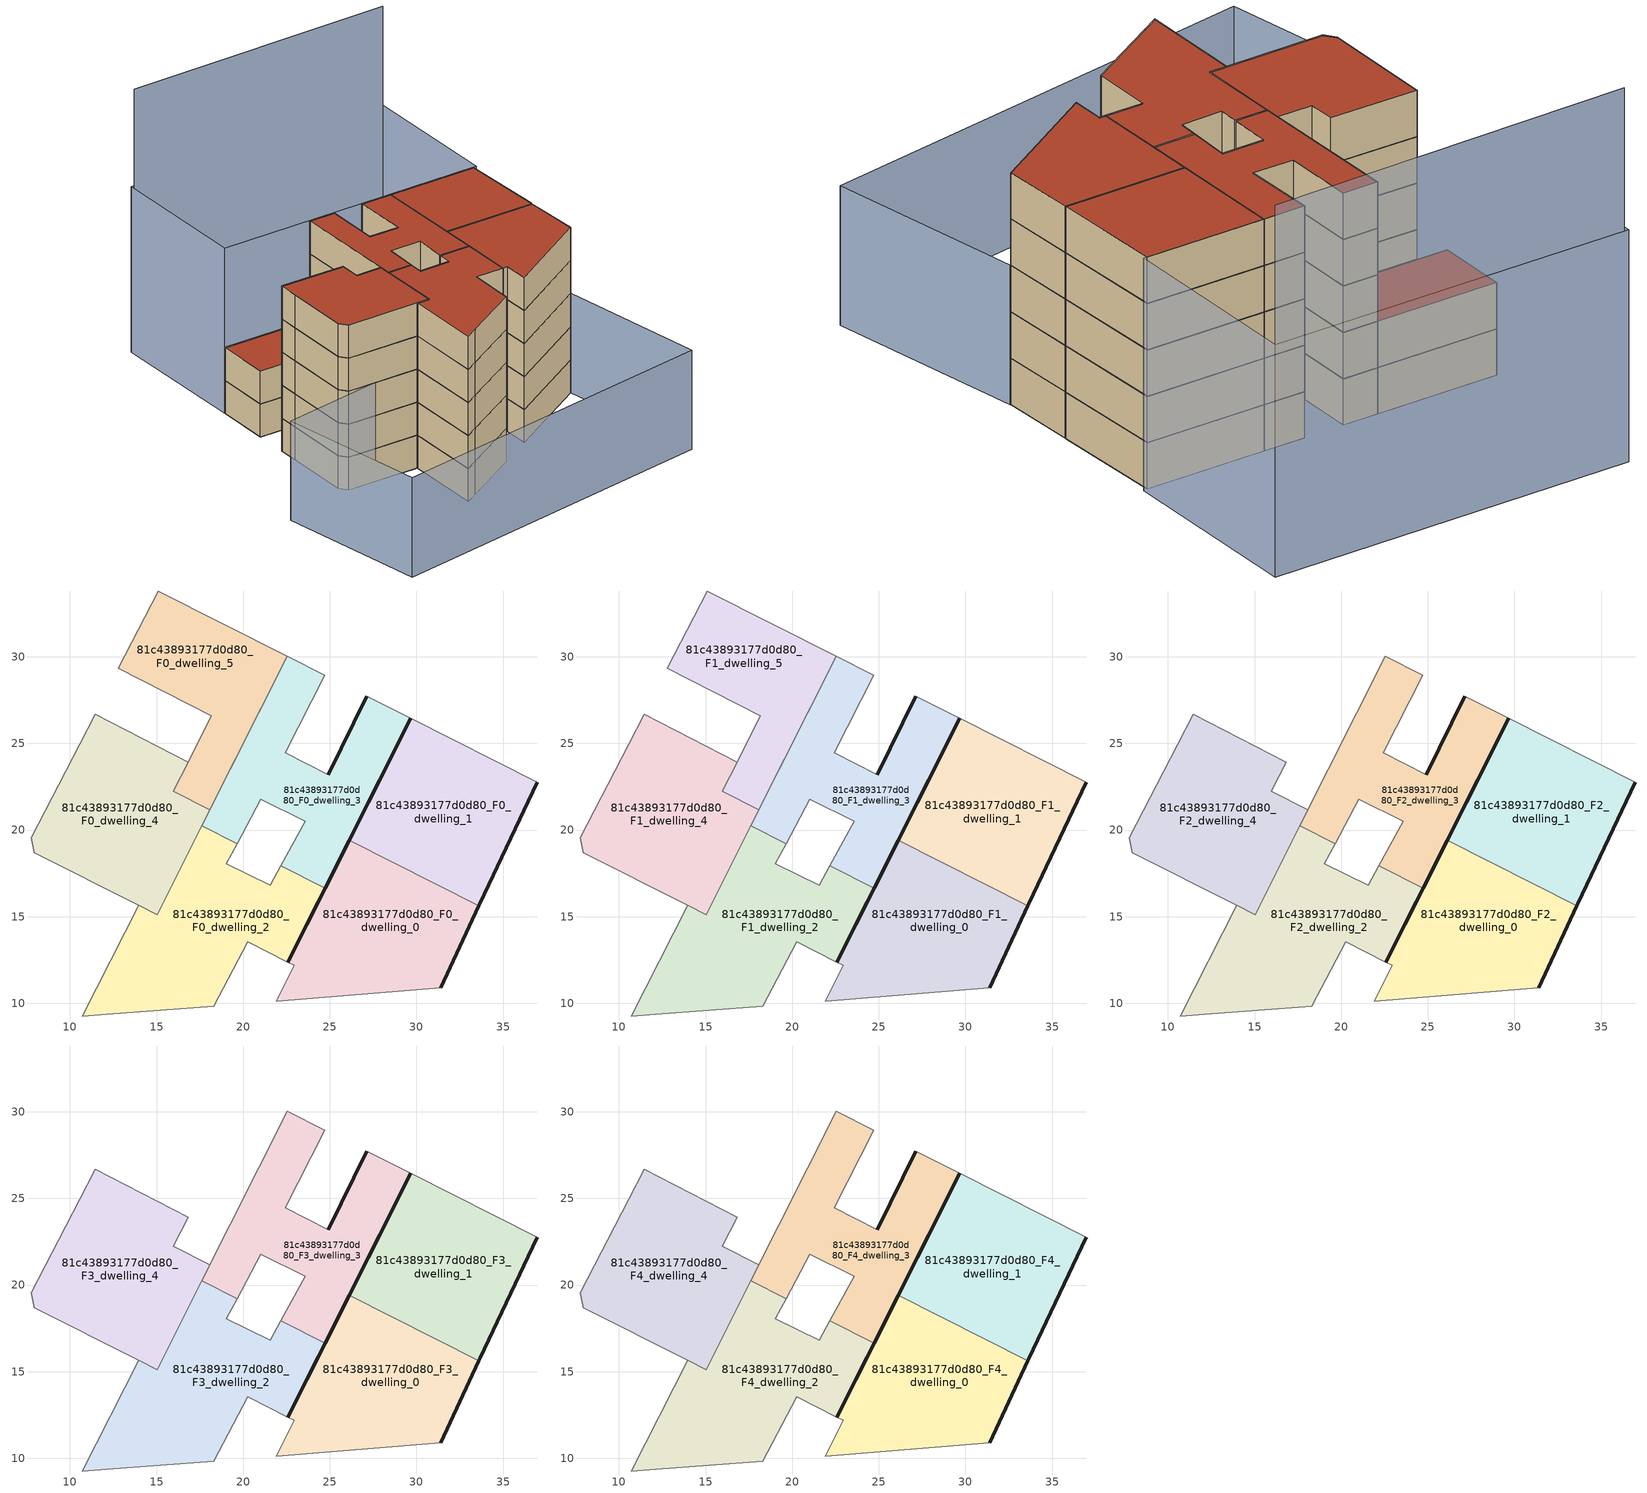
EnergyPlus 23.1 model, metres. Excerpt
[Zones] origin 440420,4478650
81c43893177d0d80_F0_dwelling_0
 floor ground (EU_floor_Construction): 31.39,10.91 33.6,15.63 26.11,19.4 22.58,12.38 22.95,12.19 21.92,10.12 z0
 wall outside (EU_wall_Construction): 33.6,15.63 31.39,10.91 / 22.58,12.38 26.11,19.4 z0:3
 wall adiabatic (EU_wall_Construction): 31.39,10.91 21.92,10.12 22.95,12.19 22.58,12.38 z0:3
 wall to 81c43893177d0d80_F0_dwelling_1 (EU_wall_Construction): 26.11,19.4 33.6,15.63 z0:3
81c43893177d0d80_F0_dwelling_1
 floor ground (EU_floor_Construction): 33.66,15.74 36.96,22.76 29.66,26.45 26.11,19.4 33.6,15.63 z0
 wall outside (EU_wall_Construction): 26.11,19.4 29.66,26.45 / 36.96,22.76 33.66,15.74 33.6,15.63 z0:3
 wall adiabatic (EU_wall_Construction): 29.66,26.45 36.96,22.76 z0:3
81c43893177d0d80_F0_dwelling_2
 floor ground (EU_floor_Construction): 22.58,12.38 24.73,16.65 22.17,17.94 21.56,16.82 19.02,18.05 19.64,19.21 17.61,20.24 15.03,15.12 13.96,15.66 10.71,9.27 12.13,9.37 18.3,9.82 20.25,13.57 z0
 wall outside (EU_wall_Construction): 24.73,16.65 22.58,12.38 z0:3
 wall adiabatic (EU_wall_Construction): 15.03,15.12 17.61,20.24 / 19.64,19.21 19.02,18.05 21.56,16.82 22.17,17.94 / 22.58,12.38 20.25,13.57 18.3,9.82 12.13,9.37 10.71,9.27 13.96,15.66 z0:3
 wall to 81c43893177d0d80_F0_dwelling_3 (EU_wall_Construction): 17.61,20.24 19.64,19.21 / 22.17,17.94 24.73,16.65 z0:3
 wall to 81c43893177d0d80_F0_dwelling_4 (EU_wall_Construction): 13.96,15.66 15.03,15.12 z0:3
81c43893177d0d80_F0_dwelling_3
 floor ground (EU_floor_Construction): 24.73,16.65 29.66,26.45 27.13,27.73 24.91,23.2 22.42,24.47 24.71,28.94 22.54,30.03 17.61,20.24 19.64,19.21 21.01,21.79 23.57,20.5 22.17,17.94 z0
 wall outside (EU_wall_Construction): 24.91,23.2 27.13,27.73 / 29.66,26.45 24.73,16.65 z0:3
 wall adiabatic (EU_wall_Construction): 27.13,27.73 29.66,26.45 / 22.17,17.94 23.57,20.5 21.01,21.79 19.64,19.21 / 17.61,20.24 22.54,30.03 24.71,28.94 22.42,24.47 24.91,23.2 z0:3
81c43893177d0d80_F0_dwelling_4
 floor ground (EU_floor_Construction): 15.03,15.13 18.08,21.17 15.97,22.23 16.81,23.92 11.45,26.69 10.56,24.96 7.77,19.56 7.94,18.68 13.96,15.66 15.03,15.12 z0
 wall adiabatic (EU_wall_Construction): 13.96,15.66 7.94,18.68 7.77,19.56 10.56,24.96 11.45,26.69 16.81,23.92 / 15.97,22.23 18.08,21.17 15.03,15.13 15.03,15.12 z0:3
 wall to 81c43893177d0d80_F0_dwelling_5 (EU_wall_Construction): 16.81,23.92 15.97,22.23 z0:3
81c43893177d0d80_F0_dwelling_5
 floor ground (EU_floor_Construction): 18.08,21.17 22.54,30.03 15.09,33.8 12.79,29.33 18.17,26.61 16.82,23.92 16.81,23.92 15.97,22.23 z0
 wall adiabatic (EU_wall_Construction): 16.81,23.92 16.82,23.92 18.17,26.61 12.79,29.33 15.09,33.8 22.54,30.03 18.08,21.17 15.97,22.23 z0:3
81c43893177d0d80_F1_dwelling_0
 floor to 81c43893177d0d80_F0_dwelling_0 (EU_floor_Construction): 31.39,10.91 33.6,15.63 26.11,19.4 22.57,12.38 22.94,12.19 21.92,10.12 z3
 wall outside (EU_wall_Construction): 33.6,15.63 31.39,10.91 / 22.58,12.38 26.11,19.4 z3:6
 wall adiabatic (EU_wall_Construction): 31.39,10.91 21.92,10.12 22.95,12.19 22.58,12.38 z3:6
 wall to 81c43893177d0d80_F1_dwelling_1 (EU_wall_Construction): 26.11,19.4 33.6,15.63 z3:6
81c43893177d0d80_F1_dwelling_1
 floor to 81c43893177d0d80_F0_dwelling_1 (EU_floor_Construction): 33.66,15.74 36.96,22.76 29.66,26.45 26.11,19.4 33.6,15.63 z3
 wall outside (EU_wall_Construction): 26.11,19.4 29.66,26.45 / 36.96,22.76 33.66,15.74 33.6,15.63 z3:6
 wall adiabatic (EU_wall_Construction): 29.66,26.45 36.96,22.76 z3:6
81c43893177d0d80_F1_dwelling_2
 floor to 81c43893177d0d80_F0_dwelling_2 (EU_floor_Construction): 22.57,12.38 24.73,16.65 22.17,17.94 21.56,16.82 19.02,18.05 19.64,19.21 17.61,20.24 15.03,15.12 13.96,15.66 10.71,9.27 12.13,9.37 18.3,9.82 20.25,13.57 z3
 wall outside (EU_wall_Construction): 24.73,16.65 22.58,12.38 z3:6
 wall adiabatic (EU_wall_Construction): 15.03,15.12 17.61,20.24 / 19.64,19.21 19.02,18.05 21.56,16.82 22.17,17.94 / 22.58,12.38 20.25,13.57 18.3,9.82 12.13,9.37 10.71,9.27 13.96,15.66 z3:6
 wall to 81c43893177d0d80_F1_dwelling_3 (EU_wall_Construction): 17.61,20.24 19.64,19.21 / 22.17,17.94 24.73,16.65 z3:6
 wall to 81c43893177d0d80_F1_dwelling_4 (EU_wall_Construction): 13.96,15.66 15.03,15.12 z3:6
81c43893177d0d80_F1_dwelling_3
 floor to 81c43893177d0d80_F0_dwelling_3 (EU_floor_Construction): 24.73,16.65 29.66,26.45 27.13,27.73 24.91,23.2 22.42,24.47 24.71,28.94 22.54,30.03 17.61,20.24 19.64,19.21 21.01,21.79 23.57,20.5 22.17,17.94 z3
 wall outside (EU_wall_Construction): 24.91,23.2 27.13,27.73 / 29.66,26.45 24.73,16.65 z3:6
 wall adiabatic (EU_wall_Construction): 27.13,27.73 29.66,26.45 / 22.17,17.94 23.57,20.5 21.01,21.79 19.64,19.21 / 17.61,20.24 22.54,30.03 24.71,28.94 22.42,24.47 24.91,23.2 z3:6
81c43893177d0d80_F1_dwelling_4
 floor to 81c43893177d0d80_F0_dwelling_4 (EU_floor_Construction): 15.03,15.13 18.08,21.17 15.96,22.23 16.81,23.92 11.45,26.69 10.56,24.96 7.77,19.56 7.94,18.68 13.95,15.66 13.96,15.66 15.03,15.12 z3
 wall adiabatic (EU_wall_Construction): 13.96,15.66 7.94,18.68 7.77,19.56 10.56,24.96 11.45,26.69 16.81,23.92 / 15.97,22.23 18.08,21.17 15.03,15.13 15.03,15.12 z3:6
 wall to 81c43893177d0d80_F1_dwelling_5 (EU_wall_Construction): 16.81,23.92 15.97,22.23 z3:6
81c43893177d0d80_F1_dwelling_5
 floor to 81c43893177d0d80_F0_dwelling_5 (EU_floor_Construction): 18.08,21.17 22.54,30.03 15.09,33.8 12.79,29.33 18.17,26.61 16.82,23.92 16.81,23.92 15.96,22.23 15.97,22.23 z3
 wall adiabatic (EU_wall_Construction): 16.81,23.92 16.82,23.92 18.17,26.61 12.79,29.33 15.09,33.8 22.54,30.03 18.08,21.17 15.97,22.23 z3:6
 roof outside (EU_roof_Construction): 22.54,30.03 18.08,21.17 15.97,22.23 16.81,23.92 16.82,23.92 18.17,26.61 12.79,29.33 15.09,33.8 z6
81c43893177d0d80_F2_dwelling_0
 floor to 81c43893177d0d80_F1_dwelling_0 (EU_floor_Construction): 31.39,10.91 33.6,15.63 26.11,19.4 22.57,12.38 22.94,12.19 21.92,10.12 z6
 wall outside (EU_wall_Construction): 33.6,15.63 31.39,10.91 / 22.58,12.38 26.11,19.4 z6:9
 wall adiabatic (EU_wall_Construction): 31.39,10.91 21.92,10.12 22.95,12.19 22.58,12.38 z6:9
 wall to 81c43893177d0d80_F2_dwelling_1 (EU_wall_Construction): 26.11,19.4 33.6,15.63 z6:9
81c43893177d0d80_F2_dwelling_1
 floor to 81c43893177d0d80_F1_dwelling_1 (EU_floor_Construction): 33.66,15.74 36.96,22.76 29.66,26.45 26.11,19.4 33.6,15.63 z6
 wall outside (EU_wall_Construction): 26.11,19.4 29.66,26.45 / 36.96,22.76 33.66,15.74 33.6,15.63 z6:9
 wall adiabatic (EU_wall_Construction): 29.66,26.45 36.96,22.76 z6:9
81c43893177d0d80_F2_dwelling_2
 floor to 81c43893177d0d80_F1_dwelling_2 (EU_floor_Construction): 22.57,12.38 24.73,16.65 22.17,17.94 21.56,16.82 19.02,18.05 19.64,19.21 17.61,20.24 15.03,15.12 13.96,15.66 10.71,9.27 12.13,9.37 18.3,9.82 20.25,13.57 z6
 wall outside (EU_wall_Construction): 24.73,16.65 22.58,12.38 z6:9
 wall adiabatic (EU_wall_Construction): 15.03,15.12 17.61,20.24 / 19.64,19.21 19.02,18.05 21.56,16.82 22.17,17.94 / 22.58,12.38 20.25,13.57 18.3,9.82 12.13,9.37 10.71,9.27 13.96,15.66 z6:9
 wall to 81c43893177d0d80_F2_dwelling_3 (EU_wall_Construction): 17.61,20.24 19.64,19.21 / 22.17,17.94 24.73,16.65 z6:9
 wall to 81c43893177d0d80_F2_dwelling_4 (EU_wall_Construction): 13.96,15.66 15.03,15.12 z6:9
81c43893177d0d80_F2_dwelling_3
 floor to 81c43893177d0d80_F1_dwelling_3 (EU_floor_Construction): 24.73,16.65 29.66,26.45 27.13,27.73 24.91,23.2 22.42,24.47 24.71,28.94 22.54,30.03 17.61,20.24 19.64,19.21 21.01,21.79 23.57,20.5 22.17,17.94 z6
 wall outside (EU_wall_Construction): 24.91,23.2 27.13,27.73 / 29.66,26.45 24.73,16.65 z6:9
 wall adiabatic (EU_wall_Construction): 27.13,27.73 29.66,26.45 / 22.17,17.94 23.57,20.5 21.01,21.79 19.64,19.21 / 17.61,20.24 22.54,30.03 24.71,28.94 22.42,24.47 24.91,23.2 z6:9
81c43893177d0d80_F2_dwelling_4
 floor to 81c43893177d0d80_F1_dwelling_4 (EU_floor_Construction): 15.03,15.13 18.08,21.17 15.96,22.23 16.81,23.92 11.45,26.69 10.56,24.96 7.77,19.56 7.94,18.68 13.95,15.66 13.96,15.66 15.03,15.12 z6
 wall adiabatic (EU_wall_Construction): 13.96,15.66 7.94,18.68 7.77,19.56 10.56,24.96 11.45,26.69 16.81,23.92 15.97,22.23 18.08,21.17 15.03,15.13 15.03,15.12 z6:9
81c43893177d0d80_F3_dwelling_0
 floor to 81c43893177d0d80_F2_dwelling_0 (EU_floor_Construction): 31.39,10.91 33.6,15.63 26.11,19.4 22.57,12.38 22.94,12.19 21.92,10.12 z9
 wall outside (EU_wall_Construction): 33.6,15.63 31.39,10.91 / 22.58,12.38 26.11,19.4 z9:12
 wall adiabatic (EU_wall_Construction): 31.39,10.91 21.92,10.12 22.95,12.19 22.58,12.38 z9:12
 wall to 81c43893177d0d80_F3_dwelling_1 (EU_wall_Construction): 26.11,19.4 33.6,15.63 z9:12
81c43893177d0d80_F3_dwelling_1
 floor to 81c43893177d0d80_F2_dwelling_1 (EU_floor_Construction): 33.66,15.74 36.96,22.76 29.66,26.45 26.11,19.4 33.6,15.63 z9
 wall outside (EU_wall_Construction): 26.11,19.4 29.66,26.45 / 36.96,22.76 33.66,15.74 33.6,15.63 z9:12
 wall adiabatic (EU_wall_Construction): 29.66,26.45 36.96,22.76 z9:12
81c43893177d0d80_F3_dwelling_2
 floor to 81c43893177d0d80_F2_dwelling_2 (EU_floor_Construction): 22.57,12.38 24.73,16.65 22.17,17.94 21.56,16.82 19.02,18.05 19.64,19.21 17.61,20.24 15.03,15.12 13.96,15.66 10.71,9.27 12.13,9.37 18.3,9.82 20.25,13.57 z9
 wall outside (EU_wall_Construction): 24.73,16.65 22.58,12.38 z9:12
 wall adiabatic (EU_wall_Construction): 15.03,15.12 17.61,20.24 / 19.64,19.21 19.02,18.05 21.56,16.82 22.17,17.94 / 22.58,12.38 20.25,13.57 18.3,9.82 12.13,9.37 10.71,9.27 13.96,15.66 z9:12
 wall to 81c43893177d0d80_F3_dwelling_3 (EU_wall_Construction): 17.61,20.24 19.64,19.21 / 22.17,17.94 24.73,16.65 z9:12
 wall to 81c43893177d0d80_F3_dwelling_4 (EU_wall_Construction): 13.96,15.66 15.03,15.12 z9:12
81c43893177d0d80_F3_dwelling_3
 floor to 81c43893177d0d80_F2_dwelling_3 (EU_floor_Construction): 24.73,16.65 29.66,26.45 27.13,27.73 24.91,23.2 22.42,24.47 24.71,28.94 22.54,30.03 17.61,20.24 19.64,19.21 21.01,21.79 23.57,20.5 22.17,17.94 z9
 wall outside (EU_wall_Construction): 24.91,23.2 27.13,27.73 / 29.66,26.45 24.73,16.65 z9:12
 wall adiabatic (EU_wall_Construction): 27.13,27.73 29.66,26.45 / 22.17,17.94 23.57,20.5 21.01,21.79 19.64,19.21 / 17.61,20.24 22.54,30.03 24.71,28.94 22.42,24.47 24.91,23.2 z9:12
81c43893177d0d80_F3_dwelling_4
 floor to 81c43893177d0d80_F2_dwelling_4 (EU_floor_Construction): 15.03,15.13 18.08,21.17 15.96,22.23 16.81,23.92 11.45,26.69 10.56,24.96 7.77,19.56 7.94,18.68 13.95,15.66 13.96,15.66 15.03,15.12 z9
 wall adiabatic (EU_wall_Construction): 13.96,15.66 7.94,18.68 7.77,19.56 10.56,24.96 11.45,26.69 16.81,23.92 15.97,22.23 18.08,21.17 15.03,15.13 15.03,15.12 z9:12
81c43893177d0d80_F4_dwelling_0
 floor to 81c43893177d0d80_F3_dwelling_0 (EU_floor_Construction): 31.39,10.91 33.6,15.63 26.11,19.4 22.57,12.38 22.94,12.19 21.92,10.12 z12
 wall outside (EU_wall_Construction): 33.6,15.63 31.39,10.91 / 22.58,12.38 26.11,19.4 z12:15
 wall adiabatic (EU_wall_Construction): 31.39,10.91 21.92,10.12 22.95,12.19 22.58,12.38 z12:15
 wall to 81c43893177d0d80_F4_dwelling_1 (EU_wall_Construction): 26.11,19.4 33.6,15.63 z12:15
 roof outside (EU_roof_Construction): 33.6,15.63 31.39,10.91 21.92,10.12 22.95,12.19 22.58,12.38 26.11,19.4 z15
81c43893177d0d80_F4_dwelling_1
 floor to 81c43893177d0d80_F3_dwelling_1 (EU_floor_Construction): 33.66,15.74 36.96,22.76 29.66,26.45 26.11,19.4 33.6,15.63 z12
 wall outside (EU_wall_Construction): 26.11,19.4 29.66,26.45 / 36.96,22.76 33.66,15.74 33.6,15.63 z12:15
 wall adiabatic (EU_wall_Construction): 29.66,26.45 36.96,22.76 z12:15
 roof outside (EU_roof_Construction): 36.96,22.76 33.66,15.74 33.6,15.63 26.11,19.4 29.66,26.45 z15
81c43893177d0d80_F4_dwelling_2
 floor to 81c43893177d0d80_F3_dwelling_2 (EU_floor_Construction): 22.57,12.38 24.73,16.65 22.17,17.94 21.56,16.82 19.02,18.05 19.64,19.21 17.61,20.24 15.03,15.12 13.96,15.66 10.71,9.27 12.13,9.37 18.3,9.82 20.25,13.57 z12
 wall outside (EU_wall_Construction): 24.73,16.65 22.58,12.38 z12:15
 wall adiabatic (EU_wall_Construction): 15.03,15.12 17.61,20.24 / 19.64,19.21 19.02,18.05 21.56,16.82 22.17,17.94 / 22.58,12.38 20.25,13.57 18.3,9.82 12.13,9.37 10.71,9.27 13.96,15.66 z12:15
 wall to 81c43893177d0d80_F4_dwelling_3 (EU_wall_Construction): 17.61,20.24 19.64,19.21 / 22.17,17.94 24.73,16.65 z12:15
 wall to 81c43893177d0d80_F4_dwelling_4 (EU_wall_Construction): 13.96,15.66 15.03,15.12 z12:15
 roof outside (EU_roof_Construction): 22.17,17.94 24.73,16.65 22.58,12.38 20.25,13.57 18.3,9.82 12.13,9.37 10.71,9.27 13.96,15.66 15.03,15.12 17.61,20.24 19.64,19.21 19.02,18.05 21.56,16.82 z15
81c43893177d0d80_F4_dwelling_3
 floor to 81c43893177d0d80_F3_dwelling_3 (EU_floor_Construction): 24.73,16.65 29.66,26.45 27.13,27.73 24.91,23.2 22.42,24.47 24.71,28.94 22.54,30.03 17.61,20.24 19.64,19.21 21.01,21.79 23.57,20.5 22.17,17.94 z12
 wall outside (EU_wall_Construction): 24.91,23.2 27.13,27.73 / 29.66,26.45 24.73,16.65 z12:15
 wall adiabatic (EU_wall_Construction): 27.13,27.73 29.66,26.45 / 22.17,17.94 23.57,20.5 21.01,21.79 19.64,19.21 / 17.61,20.24 22.54,30.03 24.71,28.94 22.42,24.47 24.91,23.2 z12:15
 roof outside (EU_roof_Construction): 27.13,27.73 29.66,26.45 24.73,16.65 22.17,17.94 23.57,20.5 21.01,21.79 19.64,19.21 17.61,20.24 22.54,30.03 24.71,28.94 22.42,24.47 24.91,23.2 z15
81c43893177d0d80_F4_dwelling_4
 floor to 81c43893177d0d80_F3_dwelling_4 (EU_floor_Construction): 15.03,15.13 18.08,21.17 15.96,22.23 16.81,23.92 11.45,26.69 10.56,24.96 7.77,19.56 7.94,18.68 13.95,15.66 13.96,15.66 15.03,15.12 z12
 wall adiabatic (EU_wall_Construction): 13.96,15.66 7.94,18.68 7.77,19.56 10.56,24.96 11.45,26.69 16.81,23.92 15.97,22.23 18.08,21.17 15.03,15.13 15.03,15.12 z12:15
 roof outside (EU_roof_Construction): 16.81,23.92 15.97,22.23 18.08,21.17 15.03,15.13 15.03,15.12 13.96,15.66 7.94,18.68 7.77,19.56 10.56,24.96 11.45,26.69 z15
shading: 37.19,22.63 15.09,33.8 / 15.09,33.8 20.99,45.49 / 20.99,45.49 43.1,34.32 / 43.1,34.32 37.19,22.63 z0:15; 43.09,34.31 20.87,45.14 z0:24; 31.39,10.91 27.25,-2.34 / 27.25,-2.34 -2.98,7.1 / -2.98,7.1 1.16,20.36 / 1.16,20.36 31.39,10.91 z0:9
[Building]
EU S2 Campaign: North Axis=0; Terrain=City; Solar Distribution=FullExterior
[Site:Location]
Madrid: Latitude=40.5; Longitude=-3.5; Time Zone=1; Elevation=609
[SizingPeriod:WeatherFileDays]
AnnualSizingPeriod: Begin Month=1; Begin Day of Month=1; End Month=12; End Day of Month=31; Day of Week for Start Day=Monday; Use Weather File Daylight Saving Period=No; Use Weather File Rain and Snow Indicators=No
[MATERIAL]
EU_InternalMass_Material: Roughness=MediumRough; Thickness=0.1; Conductivity=1; Density=1800; Specific Heat=900; Thermal Absorptance=0.9; Solar Absorptance=0.7; Visible Absorptance=0.7
[MATERIAL:NOMASS] Roughness=MediumRough; Thermal Absorptance=0.9; Solar Absorptance=0.7; Visible Absorptance=0.7
Name | Thermal Resistance
EU_wall_NoMass | 0.419739
EU_roof_NoMass | 0.352165
EU_floor_NoMass | 0.608284
[CONSTRUCTION]
EU_wall_Construction: EU_wall_NoMass
EU_roof_Construction: EU_roof_NoMass
EU_floor_Construction: EU_floor_NoMass
EU_InternalMass_Construction: EU_InternalMass_Material
[ZONE] Type=1; Multiplier=1; Ceiling Height=autocalculate; Floor Area=autocalculate; Part of Total Floor Area=Yes
Name | Volume
81c43893177d0d80_F0_dwelling_0 | 195.937
81c43893177d0d80_F1_dwelling_0; 81c43893177d0d80_F2_dwelling_0; 81c43893177d0d80_F3_dwelling_0; 81c43893177d0d80_F4_dwelling_0 | 195.9375
81c43893177d0d80_F0_dwelling_1 | 195.966
81c43893177d0d80_F1_dwelling_1; 81c43893177d0d80_F2_dwelling_1; 81c43893177d0d80_F3_dwelling_1; 81c43893177d0d80_F4_dwelling_1 | 195.965
81c43893177d0d80_F0_dwelling_2 | 220.675
81c43893177d0d80_F1_dwelling_2; 81c43893177d0d80_F2_dwelling_2; 81c43893177d0d80_F3_dwelling_2; 81c43893177d0d80_F4_dwelling_2 | 220.676
81c43893177d0d80_F0_dwelling_3 | 195.958
81c43893177d0d80_F1_dwelling_3; 81c43893177d0d80_F2_dwelling_3; 81c43893177d0d80_F3_dwelling_3; 81c43893177d0d80_F4_dwelling_3 | 195.957
81c43893177d0d80_F0_dwelling_4 | 206.07
81c43893177d0d80_F1_dwelling_4; 81c43893177d0d80_F2_dwelling_4; 81c43893177d0d80_F3_dwelling_4; 81c43893177d0d80_F4_dwelling_4 | 206.071
81c43893177d0d80_F0_dwelling_5 | 161.122
81c43893177d0d80_F1_dwelling_5 | 161.124
[INTERNALMASS] Construction=EU_InternalMass_Construction
Name | Zone or ZoneList | Surface Area
81c43893177d0d80_F0_dwelling_0_EU_InternalMass | 81c43893177d0d80_F0_dwelling_0 | 65.3124
81c43893177d0d80_F0_dwelling_1_EU_InternalMass | 81c43893177d0d80_F0_dwelling_1 | 65.3218
81c43893177d0d80_F0_dwelling_2_EU_InternalMass | 81c43893177d0d80_F0_dwelling_2 | 73.5585
81c43893177d0d80_F0_dwelling_3_EU_InternalMass | 81c43893177d0d80_F0_dwelling_3 | 65.3191
81c43893177d0d80_F0_dwelling_4_EU_InternalMass | 81c43893177d0d80_F0_dwelling_4 | 68.6903
81c43893177d0d80_F0_dwelling_5_EU_InternalMass | 81c43893177d0d80_F0_dwelling_5 | 53.7076
81c43893177d0d80_F1_dwelling_0_EU_InternalMass | 81c43893177d0d80_F1_dwelling_0 | 65.3124
81c43893177d0d80_F1_dwelling_1_EU_InternalMass | 81c43893177d0d80_F1_dwelling_1 | 65.3218
81c43893177d0d80_F1_dwelling_2_EU_InternalMass | 81c43893177d0d80_F1_dwelling_2 | 73.5585
81c43893177d0d80_F1_dwelling_3_EU_InternalMass | 81c43893177d0d80_F1_dwelling_3 | 65.3191
81c43893177d0d80_F1_dwelling_4_EU_InternalMass | 81c43893177d0d80_F1_dwelling_4 | 68.6903
81c43893177d0d80_F1_dwelling_5_EU_InternalMass | 81c43893177d0d80_F1_dwelling_5 | 53.7076
81c43893177d0d80_F2_dwelling_0_EU_InternalMass | 81c43893177d0d80_F2_dwelling_0 | 130.639
81c43893177d0d80_F2_dwelling_1_EU_InternalMass | 81c43893177d0d80_F2_dwelling_1 | 73.5585
81c43893177d0d80_F2_dwelling_2_EU_InternalMass | 81c43893177d0d80_F2_dwelling_2 | 65.3191
81c43893177d0d80_F2_dwelling_3_EU_InternalMass | 81c43893177d0d80_F2_dwelling_3 | 68.6903
81c43893177d0d80_F2_dwelling_4_EU_InternalMass | 81c43893177d0d80_F2_dwelling_4 | 53.7076
81c43893177d0d80_F3_dwelling_0_EU_InternalMass | 81c43893177d0d80_F3_dwelling_0 | 130.639
81c43893177d0d80_F3_dwelling_1_EU_InternalMass | 81c43893177d0d80_F3_dwelling_1 | 73.5585
81c43893177d0d80_F3_dwelling_2_EU_InternalMass | 81c43893177d0d80_F3_dwelling_2 | 65.3191
81c43893177d0d80_F3_dwelling_3_EU_InternalMass | 81c43893177d0d80_F3_dwelling_3 | 68.6903
81c43893177d0d80_F3_dwelling_4_EU_InternalMass | 81c43893177d0d80_F3_dwelling_4 | 53.7076
81c43893177d0d80_F4_dwelling_0_EU_InternalMass | 81c43893177d0d80_F4_dwelling_0 | 130.639
81c43893177d0d80_F4_dwelling_1_EU_InternalMass | 81c43893177d0d80_F4_dwelling_1 | 73.5585
81c43893177d0d80_F4_dwelling_2_EU_InternalMass | 81c43893177d0d80_F4_dwelling_2 | 65.3191
81c43893177d0d80_F4_dwelling_3_EU_InternalMass | 81c43893177d0d80_F4_dwelling_3 | 68.6903
81c43893177d0d80_F4_dwelling_4_EU_InternalMass | 81c43893177d0d80_F4_dwelling_4 | 53.7076
[OTHEREQUIPMENT] Fuel Type=Electricity; Design Level Calculation Method=Watts/Area; Power per Zone Floor Area=1; Fraction Latent=0; Fraction Radiant=0; Fraction Lost=0; Carbon Dioxide Generation Rate=0; EndUse Subcategory=EU_Step8_InternalGains
Name | Zone or ZoneList or Space or SpaceList | Schedule
EU_Step8_InternalGain_81c43893177d0d80_F0_dwelling_0_f000 | 81c43893177d0d80_F0_dwelling_0 | EU_Step8_GainSchedule_81c43893177d0d80_F0_dwelling_0_f000
EU_Step8_InternalGain_81c43893177d0d80_F0_dwelling_1_f000 | 81c43893177d0d80_F0_dwelling_1 | EU_Step8_GainSchedule_81c43893177d0d80_F0_dwelling_1_f000
EU_Step8_InternalGain_81c43893177d0d80_F0_dwelling_2_f000 | 81c43893177d0d80_F0_dwelling_2 | EU_Step8_GainSchedule_81c43893177d0d80_F0_dwelling_2_f000
EU_Step8_InternalGain_81c43893177d0d80_F0_dwelling_3_f000 | 81c43893177d0d80_F0_dwelling_3 | EU_Step8_GainSchedule_81c43893177d0d80_F0_dwelling_3_f000
EU_Step8_InternalGain_81c43893177d0d80_F0_dwelling_4_f000 | 81c43893177d0d80_F0_dwelling_4 | EU_Step8_GainSchedule_81c43893177d0d80_F0_dwelling_4_f000
EU_Step8_InternalGain_81c43893177d0d80_F0_dwelling_5_f000 | 81c43893177d0d80_F0_dwelling_5 | EU_Step8_GainSchedule_81c43893177d0d80_F0_dwelling_5_f000
EU_Step8_InternalGain_81c43893177d0d80_F1_dwelling_0_f000 | 81c43893177d0d80_F1_dwelling_0 | EU_Step8_GainSchedule_81c43893177d0d80_F1_dwelling_0_f000
EU_Step8_InternalGain_81c43893177d0d80_F1_dwelling_1_f000 | 81c43893177d0d80_F1_dwelling_1 | EU_Step8_GainSchedule_81c43893177d0d80_F1_dwelling_1_f000
EU_Step8_InternalGain_81c43893177d0d80_F1_dwelling_2_f000 | 81c43893177d0d80_F1_dwelling_2 | EU_Step8_GainSchedule_81c43893177d0d80_F1_dwelling_2_f000
EU_Step8_InternalGain_81c43893177d0d80_F1_dwelling_3_f000 | 81c43893177d0d80_F1_dwelling_3 | EU_Step8_GainSchedule_81c43893177d0d80_F1_dwelling_3_f000
EU_Step8_InternalGain_81c43893177d0d80_F1_dwelling_4_f000 | 81c43893177d0d80_F1_dwelling_4 | EU_Step8_GainSchedule_81c43893177d0d80_F1_dwelling_4_f000
EU_Step8_InternalGain_81c43893177d0d80_F1_dwelling_5_f000 | 81c43893177d0d80_F1_dwelling_5 | EU_Step8_GainSchedule_81c43893177d0d80_F1_dwelling_5_f000
EU_Step8_InternalGain_81c43893177d0d80_F2_dwelling_0_f000 | 81c43893177d0d80_F2_dwelling_0 | EU_Step8_GainSchedule_81c43893177d0d80_F2_dwelling_0_f000
EU_Step8_InternalGain_81c43893177d0d80_F2_dwelling_1_f000 | 81c43893177d0d80_F2_dwelling_1 | EU_Step8_GainSchedule_81c43893177d0d80_F2_dwelling_1_f000
EU_Step8_InternalGain_81c43893177d0d80_F2_dwelling_2_f000 | 81c43893177d0d80_F2_dwelling_2 | EU_Step8_GainSchedule_81c43893177d0d80_F2_dwelling_2_f000
EU_Step8_InternalGain_81c43893177d0d80_F2_dwelling_3_f000 | 81c43893177d0d80_F2_dwelling_3 | EU_Step8_GainSchedule_81c43893177d0d80_F2_dwelling_3_f000
EU_Step8_InternalGain_81c43893177d0d80_F2_dwelling_4_f000 | 81c43893177d0d80_F2_dwelling_4 | EU_Step8_GainSchedule_81c43893177d0d80_F2_dwelling_4_f000
EU_Step8_InternalGain_81c43893177d0d80_F3_dwelling_0_f000 | 81c43893177d0d80_F3_dwelling_0 | EU_Step8_GainSchedule_81c43893177d0d80_F3_dwelling_0_f000
EU_Step8_InternalGain_81c43893177d0d80_F3_dwelling_1_f000 | 81c43893177d0d80_F3_dwelling_1 | EU_Step8_GainSchedule_81c43893177d0d80_F3_dwelling_1_f000
EU_Step8_InternalGain_81c43893177d0d80_F3_dwelling_2_f000 | 81c43893177d0d80_F3_dwelling_2 | EU_Step8_GainSchedule_81c43893177d0d80_F3_dwelling_2_f000
EU_Step8_InternalGain_81c43893177d0d80_F3_dwelling_3_f000 | 81c43893177d0d80_F3_dwelling_3 | EU_Step8_GainSchedule_81c43893177d0d80_F3_dwelling_3_f000
EU_Step8_InternalGain_81c43893177d0d80_F3_dwelling_4_f000 | 81c43893177d0d80_F3_dwelling_4 | EU_Step8_GainSchedule_81c43893177d0d80_F3_dwelling_4_f000
EU_Step8_InternalGain_81c43893177d0d80_F4_dwelling_0_f000 | 81c43893177d0d80_F4_dwelling_0 | EU_Step8_GainSchedule_81c43893177d0d80_F4_dwelling_0_f000
EU_Step8_InternalGain_81c43893177d0d80_F4_dwelling_1_f000 | 81c43893177d0d80_F4_dwelling_1 | EU_Step8_GainSchedule_81c43893177d0d80_F4_dwelling_1_f000
EU_Step8_InternalGain_81c43893177d0d80_F4_dwelling_2_f000 | 81c43893177d0d80_F4_dwelling_2 | EU_Step8_GainSchedule_81c43893177d0d80_F4_dwelling_2_f000
EU_Step8_InternalGain_81c43893177d0d80_F4_dwelling_3_f000 | 81c43893177d0d80_F4_dwelling_3 | EU_Step8_GainSchedule_81c43893177d0d80_F4_dwelling_3_f000
EU_Step8_InternalGain_81c43893177d0d80_F4_dwelling_4_f000 | 81c43893177d0d80_F4_dwelling_4 | EU_Step8_GainSchedule_81c43893177d0d80_F4_dwelling_4_f000
[ZONEVENTILATION:DESIGNFLOWRATE] Schedule=EU_AlwaysOn; Design Flow Rate Calculation Method=AirChanges/Hour; Air Changes per Hour=0.703302; Ventilation Type=Natural; Fan Pressure Rise=0; Fan Total Efficiency=1; Constant Term Coefficient=1; Temperature Term Coefficient=0; Velocity Term Coefficient=0; Velocity Squared Term Coefficient=0; Minimum Indoor Temperature=-100; Maximum Indoor Temperature=100; Delta Temperature=-100; Minimum Outdoor Temperature=-100; Maximum Outdoor Temperature=100; Maximum Wind Speed=40
Name | Zone or ZoneList or Space or SpaceList
EU_ConstantAir_81c43893177d0d80_F0_dwelling_0 | 81c43893177d0d80_F0_dwelling_0
EU_ConstantAir_81c43893177d0d80_F0_dwelling_1 | 81c43893177d0d80_F0_dwelling_1
EU_ConstantAir_81c43893177d0d80_F0_dwelling_2 | 81c43893177d0d80_F0_dwelling_2
EU_ConstantAir_81c43893177d0d80_F0_dwelling_3 | 81c43893177d0d80_F0_dwelling_3
EU_ConstantAir_81c43893177d0d80_F0_dwelling_4 | 81c43893177d0d80_F0_dwelling_4
EU_ConstantAir_81c43893177d0d80_F0_dwelling_5 | 81c43893177d0d80_F0_dwelling_5
EU_ConstantAir_81c43893177d0d80_F1_dwelling_0 | 81c43893177d0d80_F1_dwelling_0
EU_ConstantAir_81c43893177d0d80_F1_dwelling_1 | 81c43893177d0d80_F1_dwelling_1
EU_ConstantAir_81c43893177d0d80_F1_dwelling_2 | 81c43893177d0d80_F1_dwelling_2
EU_ConstantAir_81c43893177d0d80_F1_dwelling_3 | 81c43893177d0d80_F1_dwelling_3
EU_ConstantAir_81c43893177d0d80_F1_dwelling_4 | 81c43893177d0d80_F1_dwelling_4
EU_ConstantAir_81c43893177d0d80_F1_dwelling_5 | 81c43893177d0d80_F1_dwelling_5
EU_ConstantAir_81c43893177d0d80_F2_dwelling_0 | 81c43893177d0d80_F2_dwelling_0
EU_ConstantAir_81c43893177d0d80_F2_dwelling_1 | 81c43893177d0d80_F2_dwelling_1
EU_ConstantAir_81c43893177d0d80_F2_dwelling_2 | 81c43893177d0d80_F2_dwelling_2
EU_ConstantAir_81c43893177d0d80_F2_dwelling_3 | 81c43893177d0d80_F2_dwelling_3
EU_ConstantAir_81c43893177d0d80_F2_dwelling_4 | 81c43893177d0d80_F2_dwelling_4
EU_ConstantAir_81c43893177d0d80_F3_dwelling_0 | 81c43893177d0d80_F3_dwelling_0
EU_ConstantAir_81c43893177d0d80_F3_dwelling_1 | 81c43893177d0d80_F3_dwelling_1
EU_ConstantAir_81c43893177d0d80_F3_dwelling_2 | 81c43893177d0d80_F3_dwelling_2
EU_ConstantAir_81c43893177d0d80_F3_dwelling_3 | 81c43893177d0d80_F3_dwelling_3
EU_ConstantAir_81c43893177d0d80_F3_dwelling_4 | 81c43893177d0d80_F3_dwelling_4
EU_ConstantAir_81c43893177d0d80_F4_dwelling_0 | 81c43893177d0d80_F4_dwelling_0
EU_ConstantAir_81c43893177d0d80_F4_dwelling_1 | 81c43893177d0d80_F4_dwelling_1
EU_ConstantAir_81c43893177d0d80_F4_dwelling_2 | 81c43893177d0d80_F4_dwelling_2
EU_ConstantAir_81c43893177d0d80_F4_dwelling_3 | 81c43893177d0d80_F4_dwelling_3
EU_ConstantAir_81c43893177d0d80_F4_dwelling_4 | 81c43893177d0d80_F4_dwelling_4
[HVACTEMPLATE:THERMOSTAT] Constant Heating Setpoint=20; Constant Cooling Setpoint=50
EU_HeatOnly_81c43893177d0d80_F0_dwelling_0; EU_HeatOnly_81c43893177d0d80_F0_dwelling_1; EU_HeatOnly_81c43893177d0d80_F0_dwelling_2; EU_HeatOnly_81c43893177d0d80_F0_dwelling_3; EU_HeatOnly_81c43893177d0d80_F0_dwelling_4; EU_HeatOnly_81c43893177d0d80_F0_dwelling_5; EU_HeatOnly_81c43893177d0d80_F1_dwelling_0; EU_HeatOnly_81c43893177d0d80_F1_dwelling_1; EU_HeatOnly_81c43893177d0d80_F1_dwelling_2; EU_HeatOnly_81c43893177d0d80_F1_dwelling_3; EU_HeatOnly_81c43893177d0d80_F1_dwelling_4; EU_HeatOnly_81c43893177d0d80_F1_dwelling_5; EU_HeatOnly_81c43893177d0d80_F2_dwelling_0; EU_HeatOnly_81c43893177d0d80_F2_dwelling_1; EU_HeatOnly_81c43893177d0d80_F2_dwelling_2; EU_HeatOnly_81c43893177d0d80_F2_dwelling_3; EU_HeatOnly_81c43893177d0d80_F2_dwelling_4; EU_HeatOnly_81c43893177d0d80_F3_dwelling_0; EU_HeatOnly_81c43893177d0d80_F3_dwelling_1; EU_HeatOnly_81c43893177d0d80_F3_dwelling_2; EU_HeatOnly_81c43893177d0d80_F3_dwelling_3; EU_HeatOnly_81c43893177d0d80_F3_dwelling_4; EU_HeatOnly_81c43893177d0d80_F4_dwelling_0; EU_HeatOnly_81c43893177d0d80_F4_dwelling_1; EU_HeatOnly_81c43893177d0d80_F4_dwelling_2; EU_HeatOnly_81c43893177d0d80_F4_dwelling_3; EU_HeatOnly_81c43893177d0d80_F4_dwelling_4
[HVACTEMPLATE:ZONE:IDEALLOADSAIRSYSTEM] System Availability Schedule=EU_AlwaysOn; Maximum Heating Supply Air Temperature=50; Minimum Cooling Supply Air Temperature=13; Maximum Heating Supply Air Humidity Ratio=0.0156; Minimum Cooling Supply Air Humidity Ratio=0.0077; Heating Limit=NoLimit; Cooling Limit=NoLimit; Heating Availability Schedule=EU_AlwaysOn; Cooling Availability Schedule=EU_CoolingOff; Dehumidification Control Type=ConstantSensibleHeatRatio; Cooling Sensible Heat Ratio=0.7; Dehumidification Setpoint=60; Humidification Control Type=None; Humidification Setpoint=30; Outdoor Air Method=None; Outdoor Air Flow Rate per Person=0.00944; Outdoor Air Flow Rate per Zone Floor Area=0; Outdoor Air Flow Rate per Zone=0; Demand Controlled Ventilation Type=None; Outdoor Air Economizer Type=NoEconomizer; Heat Recovery Type=None; Sensible Heat Recovery Effectiveness=0.7; Latent Heat Recovery Effectiveness=0.65
Name | Template Thermostat
81c43893177d0d80_F0_dwelling_0 | EU_HeatOnly_81c43893177d0d80_F0_dwelling_0
81c43893177d0d80_F0_dwelling_1 | EU_HeatOnly_81c43893177d0d80_F0_dwelling_1
81c43893177d0d80_F0_dwelling_2 | EU_HeatOnly_81c43893177d0d80_F0_dwelling_2
81c43893177d0d80_F0_dwelling_3 | EU_HeatOnly_81c43893177d0d80_F0_dwelling_3
81c43893177d0d80_F0_dwelling_4 | EU_HeatOnly_81c43893177d0d80_F0_dwelling_4
81c43893177d0d80_F0_dwelling_5 | EU_HeatOnly_81c43893177d0d80_F0_dwelling_5
81c43893177d0d80_F1_dwelling_0 | EU_HeatOnly_81c43893177d0d80_F1_dwelling_0
81c43893177d0d80_F1_dwelling_1 | EU_HeatOnly_81c43893177d0d80_F1_dwelling_1
81c43893177d0d80_F1_dwelling_2 | EU_HeatOnly_81c43893177d0d80_F1_dwelling_2
81c43893177d0d80_F1_dwelling_3 | EU_HeatOnly_81c43893177d0d80_F1_dwelling_3
81c43893177d0d80_F1_dwelling_4 | EU_HeatOnly_81c43893177d0d80_F1_dwelling_4
81c43893177d0d80_F1_dwelling_5 | EU_HeatOnly_81c43893177d0d80_F1_dwelling_5
81c43893177d0d80_F2_dwelling_0 | EU_HeatOnly_81c43893177d0d80_F2_dwelling_0
81c43893177d0d80_F2_dwelling_1 | EU_HeatOnly_81c43893177d0d80_F2_dwelling_1
81c43893177d0d80_F2_dwelling_2 | EU_HeatOnly_81c43893177d0d80_F2_dwelling_2
81c43893177d0d80_F2_dwelling_3 | EU_HeatOnly_81c43893177d0d80_F2_dwelling_3
81c43893177d0d80_F2_dwelling_4 | EU_HeatOnly_81c43893177d0d80_F2_dwelling_4
81c43893177d0d80_F3_dwelling_0 | EU_HeatOnly_81c43893177d0d80_F3_dwelling_0
81c43893177d0d80_F3_dwelling_1 | EU_HeatOnly_81c43893177d0d80_F3_dwelling_1
81c43893177d0d80_F3_dwelling_2 | EU_HeatOnly_81c43893177d0d80_F3_dwelling_2
81c43893177d0d80_F3_dwelling_3 | EU_HeatOnly_81c43893177d0d80_F3_dwelling_3
81c43893177d0d80_F3_dwelling_4 | EU_HeatOnly_81c43893177d0d80_F3_dwelling_4
81c43893177d0d80_F4_dwelling_0 | EU_HeatOnly_81c43893177d0d80_F4_dwelling_0
81c43893177d0d80_F4_dwelling_1 | EU_HeatOnly_81c43893177d0d80_F4_dwelling_1
81c43893177d0d80_F4_dwelling_2 | EU_HeatOnly_81c43893177d0d80_F4_dwelling_2
81c43893177d0d80_F4_dwelling_3 | EU_HeatOnly_81c43893177d0d80_F4_dwelling_3
81c43893177d0d80_F4_dwelling_4 | EU_HeatOnly_81c43893177d0d80_F4_dwelling_4
[SIZING:ZONE] Zone Cooling Design Supply Air Temperature Input Method=SupplyAirTemperature; Zone Cooling Design Supply Air Temperature=13; Zone Heating Design Supply Air Temperature Input Method=SupplyAirTemperature; Zone Heating Design Supply Air Temperature=50; Zone Cooling Design Supply Air Humidity Ratio=0.008; Zone Heating Design Supply Air Humidity Ratio=0.008; Cooling Design Air Flow Method=DesignDay; Cooling Design Air Flow Rate=0; Cooling Minimum Air Flow per Zone Floor Area=0.000762; Cooling Minimum Air Flow=0; Cooling Minimum Air Flow Fraction=0.2; Heating Design Air Flow Method=DesignDay; Heating Design Air Flow Rate=0; Heating Maximum Air Flow per Zone Floor Area=0.002032; Heating Maximum Air Flow=0.141576; Heating Maximum Air Flow Fraction=0.3; Account for Dedicated Outdoor Air System=No; Dedicated Outdoor Air System Control Strategy=NeutralSupplyAir; Dedicated Outdoor Air Low Setpoint Temperature for Design=autosize; Dedicated Outdoor Air High Setpoint Temperature for Design=autosize; Zone Load Sizing Method=Sensible Load Only No Latent Load; Zone Latent Cooling Design Supply Air Humidity Ratio Input Method=HumidityRatioDifference; Zone Cooling Design Supply Air Humidity Ratio Difference=0.005; Zone Latent Heating Design Supply Air Humidity Ratio Input Method=HumidityRatioDifference; Zone Humidification Design Supply Air Humidity Ratio Difference=0.005
81c43893177d0d80_F0_dwelling_0; 81c43893177d0d80_F0_dwelling_1; 81c43893177d0d80_F0_dwelling_2; 81c43893177d0d80_F0_dwelling_3; 81c43893177d0d80_F0_dwelling_4; 81c43893177d0d80_F0_dwelling_5; 81c43893177d0d80_F1_dwelling_0; 81c43893177d0d80_F1_dwelling_1; 81c43893177d0d80_F1_dwelling_2; 81c43893177d0d80_F1_dwelling_3; 81c43893177d0d80_F1_dwelling_4; 81c43893177d0d80_F1_dwelling_5; 81c43893177d0d80_F2_dwelling_0; 81c43893177d0d80_F2_dwelling_1; 81c43893177d0d80_F2_dwelling_2; 81c43893177d0d80_F2_dwelling_3; 81c43893177d0d80_F2_dwelling_4; 81c43893177d0d80_F3_dwelling_0; 81c43893177d0d80_F3_dwelling_1; 81c43893177d0d80_F3_dwelling_2; 81c43893177d0d80_F3_dwelling_3; 81c43893177d0d80_F3_dwelling_4; 81c43893177d0d80_F4_dwelling_0; 81c43893177d0d80_F4_dwelling_1; 81c43893177d0d80_F4_dwelling_2; 81c43893177d0d80_F4_dwelling_3; 81c43893177d0d80_F4_dwelling_4
[SCHEDULE:CONSTANT]
Name | Hourly Value
EU_AlwaysOn | 1
EU_CoolingOff | 0
[SCHEDULE:FILE] Column Number=1; Rows to Skip at Top=0; Number of Hours of Data=8760; Column Separator=Comma; Interpolate to Timestep=No; Minutes per Item=60; Adjust Schedule for Daylight Savings=Yes
Name | File
EU_Step8_GainSchedule_81c43893177d0d80_F0_dwelling_0_f000 | ../../schedules/81c43893177d0d80/81c43893177d0d80_F0_dwelling_0_f000_gain.csv
EU_Step8_GainSchedule_81c43893177d0d80_F0_dwelling_1_f000 | ../../schedules/81c43893177d0d80/81c43893177d0d80_F0_dwelling_1_f000_gain.csv
EU_Step8_GainSchedule_81c43893177d0d80_F0_dwelling_2_f000 | ../../schedules/81c43893177d0d80/81c43893177d0d80_F0_dwelling_2_f000_gain.csv
EU_Step8_GainSchedule_81c43893177d0d80_F0_dwelling_3_f000 | ../../schedules/81c43893177d0d80/81c43893177d0d80_F0_dwelling_3_f000_gain.csv
EU_Step8_GainSchedule_81c43893177d0d80_F0_dwelling_4_f000 | ../../schedules/81c43893177d0d80/81c43893177d0d80_F0_dwelling_4_f000_gain.csv
EU_Step8_GainSchedule_81c43893177d0d80_F0_dwelling_5_f000 | ../../schedules/81c43893177d0d80/81c43893177d0d80_F0_dwelling_5_f000_gain.csv
EU_Step8_GainSchedule_81c43893177d0d80_F1_dwelling_0_f000 | ../../schedules/81c43893177d0d80/81c43893177d0d80_F1_dwelling_0_f000_gain.csv
EU_Step8_GainSchedule_81c43893177d0d80_F1_dwelling_1_f000 | ../../schedules/81c43893177d0d80/81c43893177d0d80_F1_dwelling_1_f000_gain.csv
EU_Step8_GainSchedule_81c43893177d0d80_F1_dwelling_2_f000 | ../../schedules/81c43893177d0d80/81c43893177d0d80_F1_dwelling_2_f000_gain.csv
EU_Step8_GainSchedule_81c43893177d0d80_F1_dwelling_3_f000 | ../../schedules/81c43893177d0d80/81c43893177d0d80_F1_dwelling_3_f000_gain.csv
EU_Step8_GainSchedule_81c43893177d0d80_F1_dwelling_4_f000 | ../../schedules/81c43893177d0d80/81c43893177d0d80_F1_dwelling_4_f000_gain.csv
EU_Step8_GainSchedule_81c43893177d0d80_F1_dwelling_5_f000 | ../../schedules/81c43893177d0d80/81c43893177d0d80_F1_dwelling_5_f000_gain.csv
EU_Step8_GainSchedule_81c43893177d0d80_F2_dwelling_0_f000 | ../../schedules/81c43893177d0d80/81c43893177d0d80_F2_dwelling_0_f000_gain.csv
EU_Step8_GainSchedule_81c43893177d0d80_F2_dwelling_1_f000 | ../../schedules/81c43893177d0d80/81c43893177d0d80_F2_dwelling_1_f000_gain.csv
EU_Step8_GainSchedule_81c43893177d0d80_F2_dwelling_2_f000 | ../../schedules/81c43893177d0d80/81c43893177d0d80_F2_dwelling_2_f000_gain.csv
EU_Step8_GainSchedule_81c43893177d0d80_F2_dwelling_3_f000 | ../../schedules/81c43893177d0d80/81c43893177d0d80_F2_dwelling_3_f000_gain.csv
EU_Step8_GainSchedule_81c43893177d0d80_F2_dwelling_4_f000 | ../../schedules/81c43893177d0d80/81c43893177d0d80_F2_dwelling_4_f000_gain.csv
EU_Step8_GainSchedule_81c43893177d0d80_F3_dwelling_0_f000 | ../../schedules/81c43893177d0d80/81c43893177d0d80_F3_dwelling_0_f000_gain.csv
EU_Step8_GainSchedule_81c43893177d0d80_F3_dwelling_1_f000 | ../../schedules/81c43893177d0d80/81c43893177d0d80_F3_dwelling_1_f000_gain.csv
EU_Step8_GainSchedule_81c43893177d0d80_F3_dwelling_2_f000 | ../../schedules/81c43893177d0d80/81c43893177d0d80_F3_dwelling_2_f000_gain.csv
EU_Step8_GainSchedule_81c43893177d0d80_F3_dwelling_3_f000 | ../../schedules/81c43893177d0d80/81c43893177d0d80_F3_dwelling_3_f000_gain.csv
EU_Step8_GainSchedule_81c43893177d0d80_F3_dwelling_4_f000 | ../../schedules/81c43893177d0d80/81c43893177d0d80_F3_dwelling_4_f000_gain.csv
EU_Step8_GainSchedule_81c43893177d0d80_F4_dwelling_0_f000 | ../../schedules/81c43893177d0d80/81c43893177d0d80_F4_dwelling_0_f000_gain.csv
EU_Step8_GainSchedule_81c43893177d0d80_F4_dwelling_1_f000 | ../../schedules/81c43893177d0d80/81c43893177d0d80_F4_dwelling_1_f000_gain.csv
EU_Step8_GainSchedule_81c43893177d0d80_F4_dwelling_2_f000 | ../../schedules/81c43893177d0d80/81c43893177d0d80_F4_dwelling_2_f000_gain.csv
EU_Step8_GainSchedule_81c43893177d0d80_F4_dwelling_3_f000 | ../../schedules/81c43893177d0d80/81c43893177d0d80_F4_dwelling_3_f000_gain.csv
EU_Step8_GainSchedule_81c43893177d0d80_F4_dwelling_4_f000 | ../../schedules/81c43893177d0d80/81c43893177d0d80_F4_dwelling_4_f000_gain.csv
